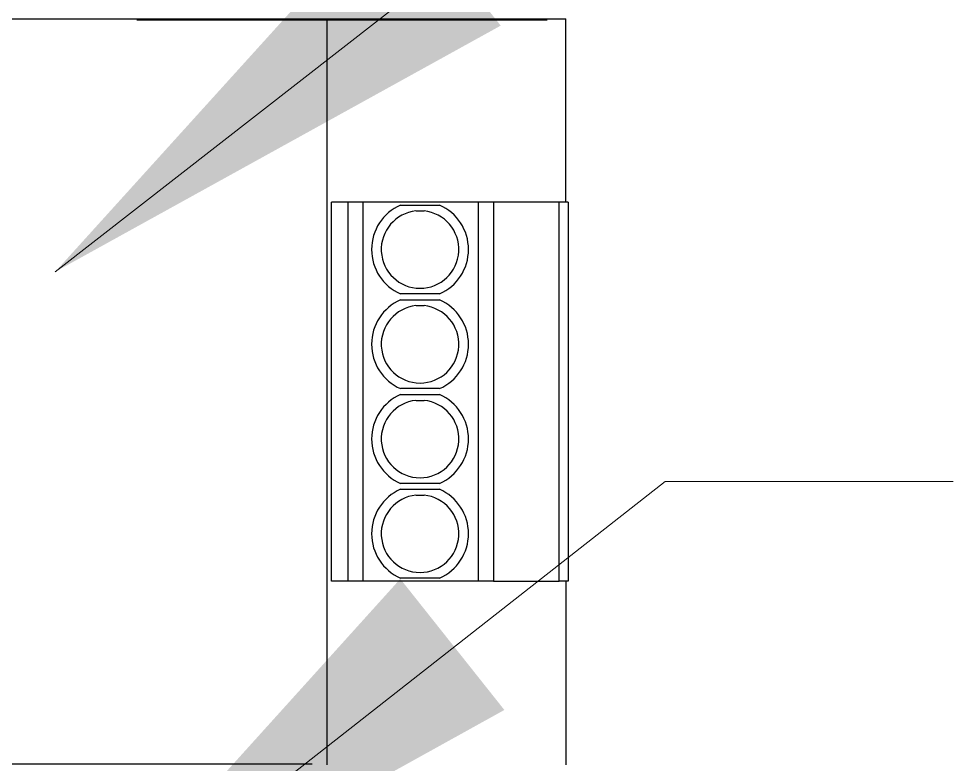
# Paper-space layout '2 DOOR PANEL LAYOUT - A1 Sheet' of a CAD drawing. Extents: x 50 to 825, y 22 to 486.
# Drawn here: x 434.41 to 442.57, y 327.23 to 333.74 of the extents above; entities that cross this region are included whole.
import ezdxf

# ---------------------------------------------------------------- set-up
doc = ezdxf.new("R2010")
doc.units = 0
doc.layers.add('N-ANNO-TEXT', color=2, linetype='Continuous', lineweight=18)
doc.layers.add('N-EQPM', color=3, linetype='Continuous', lineweight=25)

psp = doc.layouts.new('2 DOOR PANEL LAYOUT - A1 Sheet')

# ---------------------------------------------------------------- linework, layer by layer
at = {"layer": 'N-ANNO-TEXT'}
for points in [[(434.7306, 331.5294), (440.0535, 335.6764), (442.566, 335.6758)], [(434.7652, 325.5548), (440.0535, 329.7011), (442.566, 329.7011)]]:
    psp.add_lwpolyline(points, dxfattribs=at)
for points in [[(438.6174, 333.6764), (434.7306, 331.5294), (437.711, 334.8209)], [(438.6492, 327.707), (434.7652, 325.5548), (437.7412, 328.8503)]]:
    psp.add_solid(points, dxfattribs=at)
at = {"layer": 'N-EQPM', "linetype": 'Continuous'}
for p, q in [((423.5678, 333.7369), (437.1026, 333.7369)), ((439.0222, 333.7239), (435.4433, 333.7239)), ((437.1026, 333.7369), (439.1849, 333.7369)), ((437.1026, 327.2298), (437.1026, 333.7369)), ((439.1849, 332.1368), (439.1849, 333.7369)), ((437.1417, 328.8312), (437.1417, 332.1368)), ((437.2874, 332.1368), (437.1417, 332.1368)), ((437.2874, 328.8312), (437.2874, 332.1368)), ((437.4166, 332.1368), (437.2874, 332.1368)), ((437.4166, 328.8312), (437.4166, 332.1368)), ((438.4236, 332.1368), (437.4166, 332.1368)), ((438.4236, 328.8312), (438.4236, 332.1368)), ((438.5537, 332.1368), (438.4236, 332.1368)), ((439.1263, 332.1368), (438.5537, 332.1368)), ((438.5537, 332.1368), (438.5537, 328.8312)), ((439.1849, 332.1368), (439.1263, 332.1368)), ((439.1263, 328.8312), (439.1263, 332.1368)), ((439.2044, 332.1368), (439.1849, 332.1368)), ((439.2044, 332.1368), (439.2044, 328.8312)), ((437.7431, 332.1108), (438.0837, 332.1108)), ((437.8782, 332.0601), (437.9486, 332.0601)), ((438.0837, 331.3364), (437.7431, 331.3364)), ((437.7431, 331.2844), (438.0837, 331.2844)), ((437.8782, 331.2337), (437.9486, 331.2337)), ((438.0837, 330.51), (437.7431, 330.51)), ((437.7431, 330.458), (438.0837, 330.458)), ((437.8782, 330.4073), (437.9486, 330.4073)), ((438.0837, 329.6836), (437.7431, 329.6836)), ((437.7431, 329.6316), (438.0837, 329.6316)), ((437.8782, 329.5809), (437.9486, 329.5809)), ((437.2874, 328.8312), (437.1417, 328.8312)), ((437.4166, 328.8312), (437.2874, 328.8312)), ((438.4236, 328.8312), (437.4166, 328.8312)), ((438.0837, 328.8572), (437.7431, 328.8572)), ((438.5537, 328.8312), (438.4236, 328.8312)), ((438.5537, 328.8312), (439.1263, 328.8312)), ((439.1849, 328.8312), (439.1263, 328.8312)), ((439.1849, 328.8312), (439.1849, 327.2298)), ((439.2044, 328.8312), (439.1849, 328.8312)), ((423.698, 327.2363), (436.9725, 327.2363))]:
    psp.add_line(p, q, dxfattribs=at)
for centre, radius, start, end in [((437.9134, 331.7236), 0.423, 113.73959, 246.26041), ((437.9134, 331.7236), 0.3384, 95.9739, 84.0261), ((437.9134, 331.7236), 0.423, 293.73959, 66.26041), ((437.9134, 330.8972), 0.423, 113.73959, 246.26041), ((437.9134, 330.8972), 0.3384, 95.9739, 84.0261), ((437.9134, 330.8972), 0.423, 293.73959, 66.26041), ((437.9134, 330.0708), 0.423, 113.73959, 246.26041), ((437.9134, 330.0708), 0.423, 293.73959, 66.26041), ((437.9134, 330.0708), 0.3384, 95.9739, 84.0261), ((437.9134, 329.2444), 0.423, 113.73959, 246.26041), ((437.9134, 329.2444), 0.423, 293.73959, 66.26041), ((437.9134, 329.2444), 0.3384, 95.9739, 84.0261)]:
    psp.add_arc(centre, radius, start, end, dxfattribs=at)

doc.saveas('drawing.dxf')
